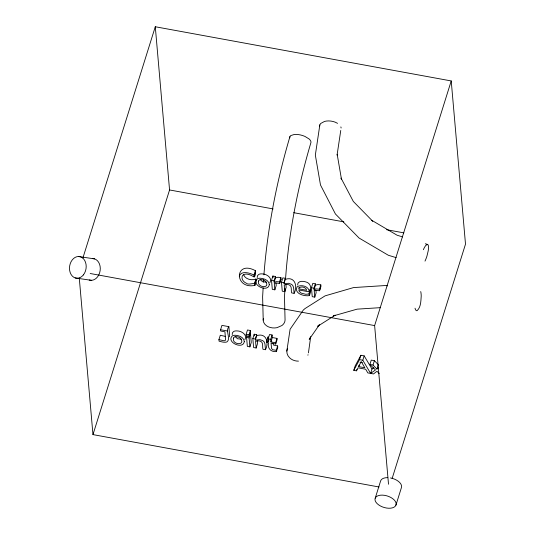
<?xml version="1.0" encoding="UTF-8"?>
<svg xmlns="http://www.w3.org/2000/svg" width="535" height="535" viewBox="0 0 535 535"><rect width="100%" height="100%" fill="white"/><g stroke="black" fill="none" stroke-linecap="round" stroke-linejoin="round"><path stroke-width="0.8" d="M232.197 334.602L232.484 332.69L233.748 331.453A6.213 3.397 17.4 0 1 237.092 330.918C241.392 330.777 247.859 334.957 244.883 339.692M257.208 277.578L257.495 275.665L258.753 274.428A6.213 3.397 17.4 0 1 262.103 273.893C266.403 273.753 272.87 277.933 269.887 282.667M254.927 285.382C255.483 281.243 248.641 285.931 246.234 283.155C243.773 282.139 241.659 279.685 242.027 276.883C242.409 274.194 245.645 273.766 247.819 274.254C253.51 275.184 255.483 280.982 255.396 270.683C234.584 259.428 233.762 289.689 254.927 285.382L256.071 281.744M297.62 285.028C297.34 280.915 302.736 280.835 305.512 281.825C310.213 282.554 312.226 288.037 309.29 291.883L298.844 289.97L299.292 291.408L301.131 293.093L305.732 294.283L309.197 293.962L309.337 295.608C304.241 296.55 293.715 293.521 297.099 286.813C301.158 284.165 309.183 286.319 309.29 291.883M263.146 287.85L262.618 296.791L263.213 320.111M263.487 282.166L263.628 279.725M263.915 274.85C267.56 228.024 276.602 181.639 289.937 136.619M284.968 288.76L284.48 297.005L285.061 319.823A10.76 7.951 -1.5 0 1 281.912 325.534L277.03 327.667A11.008 8.132 -1.5 0 1 266.463 325.735L264.711 324.096L263.608 322.177A10.76 7.951 -1.5 0 1 263.367 318.713M285.503 279.691C288.632 233.354 297.681 187.477 310.815 142.965A10.76 4.681 15.6 0 0 309.083 138.946L304.883 136.392A11.008 4.788 15.6 0 0 294.317 134.459L290.772 135.596A10.76 4.681 15.6 0 0 289.803 137.856M298.463 361.132A10.774 8.988 8 0 1 289.582 357.775L287.99 355.742L287.054 353.454L286.84 351.067L290.09 329.259L303.265 310.099L304.983 308.595L325.079 295.862L353.582 287.576L385.16 285.543L387.614 285.804M308.434 352.899L310.715 336.595M319.843 124.876L315.342 155.083L320.492 184.996L335.425 213.98L359.065 238.035L388.35 255.269L396.167 257.636M337.07 155.117L340.762 130.44M286.84 351.067L287.362 348.746M307.913 355.227L308.033 354.685M82.932 257.857L155.284 26.75L451.226 80.939L465.503 244.147L392.155 478.437M379.041 486.99L92.97 434.607L169.562 189.958L155.284 26.75M225.469 336.428L220.286 335.271L218.915 339.638L224.098 340.802L225.148 340.521L225.543 339.819L224.941 331.794L220.687 331.018L220.574 329.747L221.945 325.38L228.866 326.651L229.642 335.485L229.361 336.803M218.915 339.638L219.049 341.156C221.57 341.798 224.272 342.734 226.873 341.979C231.387 338.648 224.941 331.031 228.866 326.651M254.192 276.969L254.025 275.05L255.396 270.683M253.978 276.929L255.342 272.562M254.56 283.456L255.931 279.089L256.245 280.387M254.767 283.496L256.131 279.123M246.12 334.348L247.491 329.981L250.38 330.51L250.514 332.075L249.149 336.441L246.26 335.913L246.12 334.348L249.009 334.877L249.149 336.441M249.885 346.861L249.103 337.906L250.474 333.539L251.256 342.494L249.885 346.861L247.351 346.399L246.568 337.445L247.023 335.987M249.009 334.877L250.38 330.51M252.828 338.588L254.199 334.221L256.733 334.683L255.456 340.046L259.923 339.645L262.759 340.648L264.069 341.738L264.959 343.905L265.467 349.716L262.926 349.248C262.217 346.794 263.655 342.066 260.244 341.156A4.474 2.448 17.4 0 0 257.462 340.902L255.563 341.323L256.151 348.011L253.61 347.543L252.828 338.588L255.369 339.056L255.456 340.046M271.519 280.407L272.89 276.04L275.425 276.501L275.545 277.832L274.174 282.206L276.508 281.617L279.517 281.918C280.561 285.195 275.866 281.731 274.288 283.47L274.843 289.83L272.308 289.361L271.519 280.407L274.06 280.875L274.174 282.206M255.369 339.056L256.733 334.683M274.06 280.875L275.425 276.501M256.151 348.011L257.516 343.644L257.261 340.668M274.843 289.83L276.214 285.463L276 283.075M279.517 281.918L280.882 277.551L277.879 277.25L275.545 277.832M279.517 283.47L281.022 279.123L279.651 283.49M281.484 282.233L282.854 277.866L285.389 278.327L284.105 283.69L288.572 283.289L291.414 284.286L292.725 285.376L293.608 287.542L294.116 293.361L291.582 292.892C290.873 290.438 292.311 285.71 288.9 284.801A4.474 2.448 17.4 0 0 286.118 284.546L284.219 284.968L284.807 291.655L282.266 291.187L281.484 282.233L284.018 282.701L284.105 283.69M284.018 282.701L285.389 278.327M272.796 343.049L273.619 345.149L277.638 345.911L277.759 347.268L276.388 351.635C270.991 352.144 267.166 348.412 268.516 342.694L266.804 342.38L266.691 341.129L268.062 336.762L268.169 338.013M266.804 342.38L267.259 340.922M266.691 341.129L268.409 341.444L268.182 338.869L269.546 334.502L272.088 334.963L272.315 337.538L270.944 341.905L275.612 342.761L275.726 344.012L271.051 343.156L271.559 348.472L272.71 349.776L276.274 350.285L276.388 351.635M265.467 349.716C269.299 342.32 266.049 332.509 256.82 335.679M268.409 341.444L268.864 339.986M284.807 291.655L286.171 287.282L285.911 284.312M270.944 341.905L270.717 339.33L272.088 334.963M275.612 342.761L276.983 338.394L272.315 337.538M275.726 344.012L277.09 339.645L276.983 338.394M276.274 350.285L277.638 345.911M294.116 293.361C297.955 285.964 294.705 276.147 285.476 279.323M299.199 287.362L298.744 288.82L306.722 290.278C306.094 287.114 301.345 286.024 299.032 287.89M309.043 293.936C311.597 284.64 310.895 292.357 309.337 295.608M309.197 293.962L310.561 289.596M311.45 287.723L312.814 283.349L315.356 283.817L315.469 285.148L314.105 289.515L316.439 288.927L319.448 289.234C320.492 292.505 315.797 289.04 314.212 290.779L314.774 297.139L312.233 296.678L311.45 287.723L313.985 288.184L314.105 289.515M313.985 288.184L315.356 283.817M314.212 290.779L314.901 288.599M314.774 297.139L316.138 292.772L315.931 290.385M319.448 289.234L320.813 284.861L317.803 284.56L315.469 285.148M319.448 290.779L320.585 287.135M319.582 290.799L320.953 286.432L320.813 284.861M379.235 373.57L376.974 371.257L373.504 373.945L367.806 372.902L365.693 369.237L358.015 367.833L356.484 370.829L353.782 370.334L355.153 365.967L360.884 355.273L364.174 355.875L371.999 369.05L370.628 373.423L362.81 360.242L364.174 355.875M353.782 370.334L359.513 359.64L360.884 355.273M356.484 370.829L356.939 369.377M358.637 366.609L361.232 361.546L364.83 367.746L358.637 366.609L359.092 365.158M388.51 484.255L374.627 325.588L451.226 80.939M369.899 364.475L371.27 360.108L374.386 360.677L378.312 364.696L376.941 369.063L373.015 365.044L369.899 364.475L375.476 369.939L370.628 373.423M373.015 365.044L374.386 360.677M375.216 498.192L380.686 480.718A10.934 5.972 17.4 0 1 387.775 477.648M395.92 505.18A10.934 5.972 17.4 0 0 382.304 495.122A10.934 5.972 17.4 0 0 378.486 504.759A10.934 5.972 17.4 0 0 395.92 505.18L401.39 487.706A10.934 5.972 17.4 0 0 390.49 477.936M239.265 276.073C241.606 270.235 249.738 273.024 254.025 275.05M310.42 337.304L309.203 339.364L319.408 324.772L317.69 326.27L335.171 315.189L333.292 315.917L357.119 309.15L380.405 307.652M376.941 369.063L378.66 367.726M371.999 369.05L373.818 367.746M255.931 279.089C251.617 280.681 245.431 279.39 243.599 274.749M309.658 289.749L310.414 289.569M266.651 282.206L262.478 281.698L260.224 279.584M241.639 339.23L237.466 338.722L235.213 336.609M424.991 261.113A10.76 2.728 -73.2 0 0 426.943 256.104L428.227 250.754A11.008 2.795 -73.2 0 0 427.679 244.482L425.994 245.231A10.76 2.728 -73.2 0 0 423.366 249.705M78.357 256.499L94.581 258.887M75.188 277.939L91.411 280.333M169.562 189.958L273.144 208.924M293.695 212.683L343.838 221.864M386.584 229.696L403.851 232.859M90.201 273.512L374.627 325.588M220.574 329.747L227.502 331.018M268.182 338.869L270.717 339.33M246.568 337.445L249.103 337.906M359.513 359.64L362.81 360.242M360.002 362.242L362.329 362.67M402.601 236.898L397.117 235.239L371.778 220.326L372.674 221.182L353.314 201.434L341.036 178.075L341.537 179.606L337.177 154.301M425.325 243.766L427.679 244.482M337.572 123.351L335.258 122.194A10.76 6.086 8.5 0 0 324.518 121.425L320.786 123.438A11.008 6.226 8.5 0 0 319.622 126.474M280.882 277.551L281.022 279.123M272.89 276.04L273.031 277.665M254.199 334.221L254.339 335.846M79.274 278.066L92.97 434.607M415.033 308.213A10.774 3.11 -84 0 0 417.093 310.681C420.971 307.15 420.838 301.018 421.212 296.136A10.774 3.11 -84 0 0 420.724 291.555M340.849 126.915A11.008 6.226 8.5 0 1 341.103 128.019M92.435 258.572A10.934 8.299 -81.6 0 1 100.132 270.67A10.934 8.299 -81.6 0 1 89.271 280.012M244.301 341.437C243.465 350.071 225.663 342.219 232.377 335.826A6.213 3.397 17.4 0 1 235.728 335.291C239.319 335.559 243.84 337.371 244.301 341.437M269.306 284.413C268.476 293.046 250.674 285.195 257.388 278.802A6.213 3.397 17.4 0 1 260.732 278.267C264.323 278.534 268.851 280.347 269.306 284.413M233.581 337.986C231.354 344.888 246.401 346.145 240.389 338.18A3.531 1.926 17.4 0 0 238.209 336.996L236.343 336.655A3.551 1.939 17.4 0 0 234.29 337.063L233.581 337.986M258.592 280.962C256.365 287.863 271.412 289.121 265.4 281.156A3.531 1.926 17.4 0 0 263.22 279.972L261.354 279.631A3.551 1.939 17.4 0 0 259.301 280.039L258.592 280.962M83.38 274.923A10.934 8.299 -81.6 0 0 80.497 256.813A10.934 8.299 -81.6 0 0 69.65 270.396A10.934 8.299 -81.6 0 0 83.38 274.923"/></g></svg>
